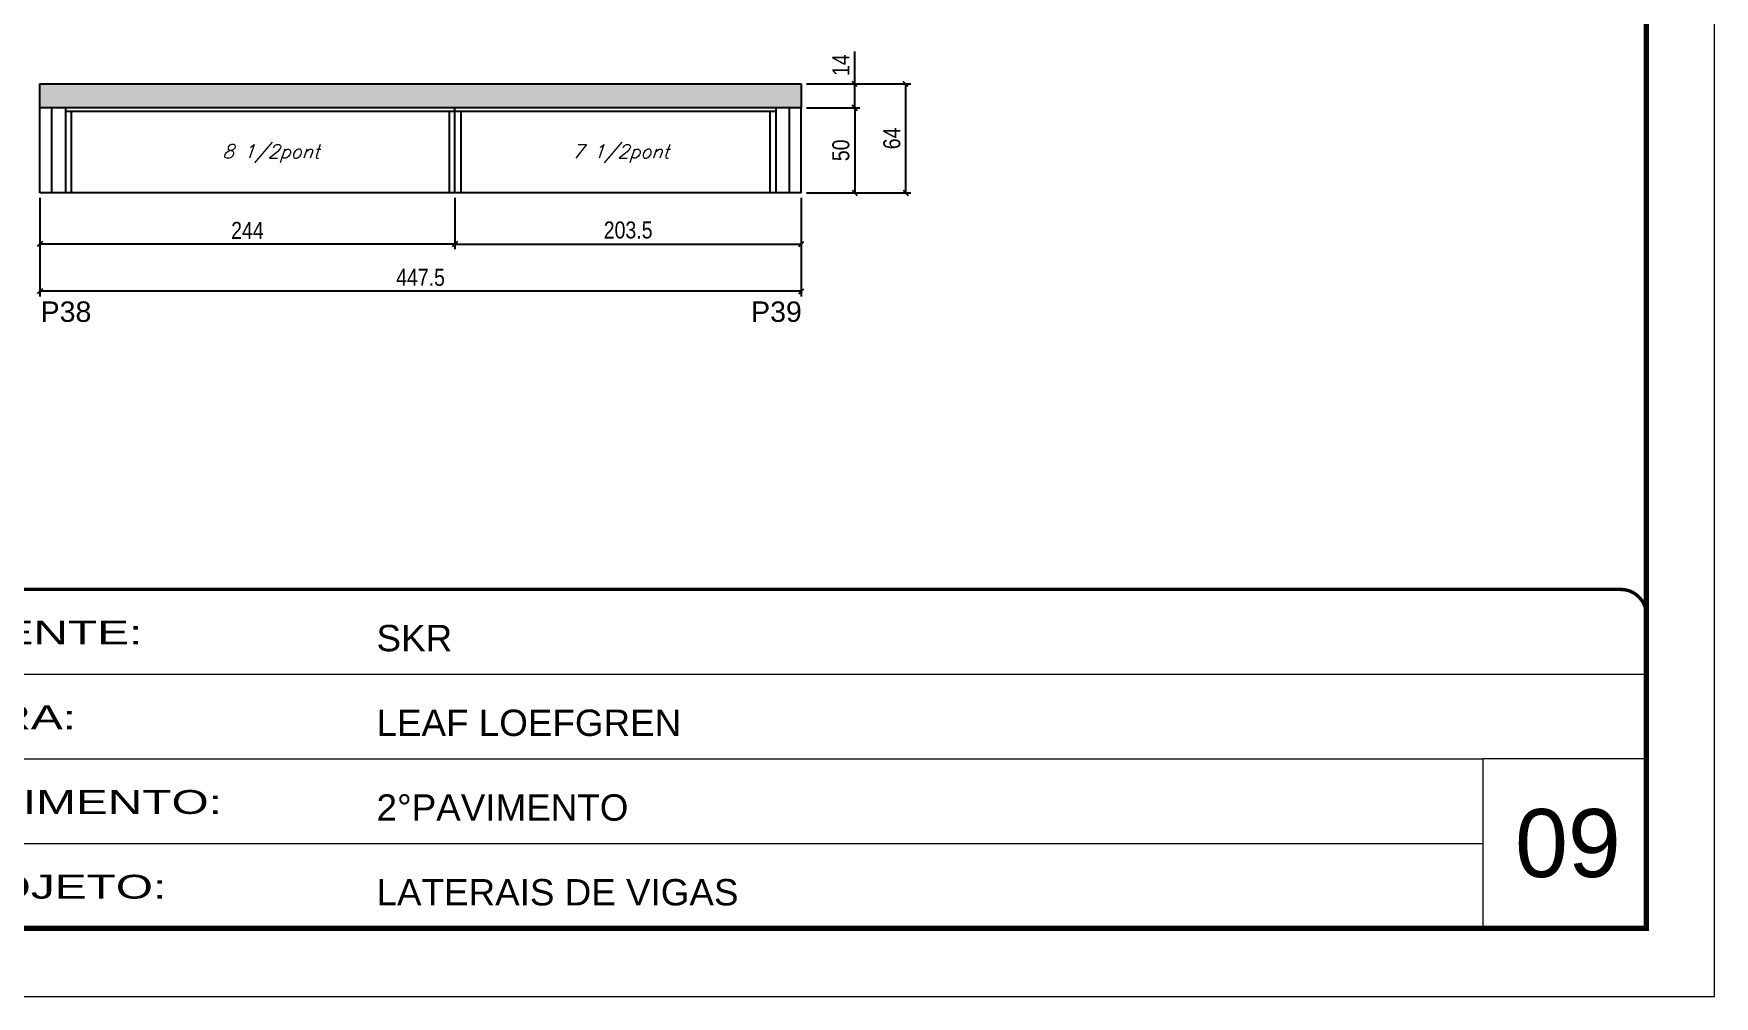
# Model space of a CAD drawing. Extents: x 3309 to 9563, y -2522 to 14608.
# Drawn here: x 3807 to 4794, y 11261 to 11827 of the extents above; entities that cross this region are included whole.
import ezdxf

# ---------------------------------------------------------------- set-up
doc = ezdxf.new("R2010")
doc.units = 0
doc.linetypes.add('CONTINUO', pattern=[0])
doc.linetypes.add('DASHED', pattern=[0.75, 0.5, -0.25])
for name, color, linetype in [('5', 5, 'Continuous'), ('COTA', 241, 'Continuous'), ('Painéis', 200, 'Continuous'), ('SARR_2.2x7', 40, 'Continuous'), ('SARR_3.5x7', 81, 'Continuous'), ('texto', 7, 'Continuous')]:
    doc.layers.add(name, color=color, linetype=linetype)
for name, color, linetype, lineweight in [('CARIMBO', 255, 'Continuous', 9), ('Folhas', 255, 'Continuous', 9), ('SARRAFO DE PRESSAO', 251, 'DASHED', 9)]:
    doc.layers.add(name, color=color, linetype=linetype, lineweight=lineweight)
doc.styles.add('ARIAL', font='arial.ttf')
doc.styles.add('COTA TECNICA', font='techl___.ttf', dxfattribs={"height": 10})
doc.styles.add('Romans', font='romans.shx')
doc.styles.get("Standard").update_dxf_attribs({"font": 'arial.ttf'})
doc.styles.add('Tecnologia', font='')
doc.styles.get('Tecnologia').set_extended_font_data('Forgotten Futurist')
doc.dimstyles.new('PAINEL', dxfattribs={"dimtxt": 10, "dimasz": 3, "dimexe": 3, "dimexo": 3, "dimgap": 3, "dimtad": 1, "dimdec": 1, "dimzin": 12, "dimdsep": 46, "dimtxsty": 'COTA TECNICA', "dimblk1": 'OBLIQUE', "dimblk2": 'OBLIQUE', "dimsah": 1, "dimcen": 0.9, "dimclrd": 4, "dimclre": 4, "dimclrt": 240, "dimadec": 1, "dimazin": 3, "dimtfac": 1, "dimtdec": 1, "dimtmove": 0, "dimatfit": 3, "dimfxl": 1, "dimtolj": 1, "dimtzin": 12, "dimarcsym": 0})

# ---------------------------------------------------------------- blocks, each defined once
blk = doc.blocks.new('9999999999')
at = {"color": 30, "linetype": 'CONTINUO'}
for p, q in [((98564.56, 34379.64), (99583.98, 34379.64)), ((98564.56, 34329.83), (99487.98, 34329.83)), ((99583.98, 34329.83), (99487.98, 34329.83)), ((99487.98, 34329.83), (99487.98, 34230.21)), ((98564.56, 34280.02), (99487.98, 34280.02))]:
    blk.add_line(p, q, dxfattribs=at)
at = {"color": 30, "linetype": 'CONTINUO', "const_width": 2}
blk.add_lwpolyline([(99583.98, 34230.21), (99583.98, 34414.45, 0.414214), (99568.98, 34429.45), (98228.98, 34429.45, 0.414214), (98213.98, 34414.45), (98213.98, 34245.21, 0.414214), (98228.98, 34230.21), (99583.98, 34230.21)], format="xyb", dxfattribs=at)
at = {"layer": 'Folhas'}
blk.add_lwpolyline([(98138.98, 34190.21), (99623.98, 34190.21), (99623.98, 35240.21), (98138.98, 35240.21)], close=True, dxfattribs=at)
at = {"layer": 'Folhas', "color": 30, "const_width": 3}
blk.add_lwpolyline([(98213.98, 34230.21), (99583.98, 34230.21), (99583.98, 35200.21), (98213.98, 35200.21)], close=True, dxfattribs=at)
at = {"color": 7, "linetype": 'Continuous', "ltscale": 5, "style": 'ARIAL'}
for s, height, p in [('SKR', 15.483, (98837.68, 34393.13)), ('LEAF LOEFGREN', 15.4829, (98837.68, 34343.32)), ('2°PAVIMENTO', 15.4829, (98837.68, 34293.51)), ('LATERAIS DE VIGAS', 15.4829, (98837.68, 34243.7))]:
    blk.add_text(s, height=height, dxfattribs=at).set_placement(p)
at = {"layer": 'Folhas', "color": 7, "style": 'Tecnologia', "width": 1.5}
for s, p in [('CLIENTE:', (98573.65, 34397.17)), ('OBRA:', (98573.65, 34347.31)), ('PAVIMENTO:', (98573.65, 34297.5)), ('PROJETO:', (98573.65, 34247.69))]:
    blk.add_text(s, height=14, dxfattribs=at).set_placement(p)
blk = doc.blocks.new('_Oblique')
at = {"color": 0, "linetype": 'ByBlock', "lineweight": -2}
blk.add_line((-0.5, -0.5), (0.5, 0.5), dxfattribs=at)
blk = doc.blocks.new('*D157')
at = {"layer": 'COTA', "color": 4, "linetype": 'ByBlock', "lineweight": -2, "transparency": 16777216}
for p, q in [((3810.19, 11730.11), (3810.19, 11699.98)), ((4054.19, 11730.11), (4054.19, 11699.98)), ((4054.19, 11702.98), (3810.19, 11702.98))]:
    blk.add_line(p, q, dxfattribs=at)
at = {"layer": 'Defpoints', "color": 0, "linetype": 'ByBlock', "transparency": 16777216}
for p in [(3810.19, 11733.11), (4054.19, 11733.11), (3810.19, 11702.98)]:
    blk.add_point(p, dxfattribs=at)
at = {"layer": 'COTA', "color": 4, "linetype": 'ByBlock', "lineweight": -2, "transparency": 16777216, "xscale": 3, "yscale": 3, "zscale": 3, "rotation": 180}
blk.add_blockref('_Oblique', (3810.19, 11702.98), dxfattribs=at)
at = {"layer": 'COTA', "color": 4, "linetype": 'ByBlock', "lineweight": -2, "transparency": 16777216, "xscale": 3, "yscale": 3, "zscale": 3}
blk.add_blockref('_Oblique', (4054.19, 11702.98), dxfattribs=at)
at = {"layer": 'COTA', "color": 240, "linetype": 'ByBlock', "transparency": 16777216, "insert": (3932.19, 11711.05), "char_height": 10, "attachment_point": 5, "style": 'COTA TECNICA'}
blk.add_mtext('\\A1;244', dxfattribs=at)
blk = doc.blocks.new('*D159')
at = {"layer": 'COTA', "color": 4, "linetype": 'ByBlock', "lineweight": -2, "transparency": 16777216}
for p, q in [((3810.19, 11730.11), (3810.19, 11672.27)), ((4257.69, 11730.11), (4257.69, 11672.27)), ((4257.69, 11675.27), (3810.19, 11675.27))]:
    blk.add_line(p, q, dxfattribs=at)
at = {"layer": 'Defpoints', "color": 0, "linetype": 'ByBlock', "transparency": 16777216}
for p in [(3810.19, 11733.11), (4257.69, 11733.11), (3810.19, 11675.27)]:
    blk.add_point(p, dxfattribs=at)
at = {"layer": 'COTA', "color": 4, "linetype": 'ByBlock', "lineweight": -2, "transparency": 16777216, "xscale": 3, "yscale": 3, "zscale": 3, "rotation": 180}
blk.add_blockref('_Oblique', (3810.19, 11675.27), dxfattribs=at)
at = {"layer": 'COTA', "color": 4, "linetype": 'ByBlock', "lineweight": -2, "transparency": 16777216, "xscale": 3, "yscale": 3, "zscale": 3}
blk.add_blockref('_Oblique', (4257.69, 11675.27), dxfattribs=at)
at = {"layer": 'COTA', "color": 240, "linetype": 'ByBlock', "transparency": 16777216, "insert": (4033.94, 11683.38), "char_height": 10, "attachment_point": 5, "style": 'COTA TECNICA'}
blk.add_mtext('\\A1;447.5', dxfattribs=at)
blk = doc.blocks.new('*D158')
at = {"layer": 'COTA', "color": 4, "lineweight": -2, "transparency": 16777216}
for p, q in [((4054.19, 11730.11), (4054.19, 11699.98)), ((4257.69, 11730.11), (4257.69, 11699.98)), ((4054.19, 11702.98), (4257.69, 11702.98))]:
    blk.add_line(p, q, dxfattribs=at)
at = {"layer": 'Defpoints', "color": 0, "transparency": 16777216}
for p in [(4054.19, 11733.11, 0), (4257.69, 11733.11, 0), (4257.69, 11702.98)]:
    blk.add_point(p, dxfattribs=at)
at = {"layer": 'COTA', "color": 4, "lineweight": -2, "transparency": 16777216, "xscale": 3, "yscale": 3, "zscale": 3, "rotation": 180}
blk.add_blockref('_Oblique', (4054.19, 11702.98), dxfattribs=at)
at = {"layer": 'COTA', "color": 4, "lineweight": -2, "transparency": 16777216, "xscale": 3, "yscale": 3, "zscale": 3}
blk.add_blockref('_Oblique', (4257.69, 11702.98), dxfattribs=at)
at = {"layer": 'COTA', "color": 240, "transparency": 16777216, "insert": (4155.94, 11711.2), "char_height": 10, "attachment_point": 5, "style": 'COTA TECNICA'}
blk.add_mtext('\\A1;203.5', dxfattribs=at)
blk = doc.blocks.new('*D162')
at = {"layer": 'COTA', "color": 4, "lineweight": -2, "transparency": 16777216}
for p, q in [((4260.69, 11783.11), (4292.12, 11783.11)), ((4289.12, 11783.11), (4289.12, 11733.11)), ((4260.69, 11733.11), (4292.12, 11733.11))]:
    blk.add_line(p, q, dxfattribs=at)
at = {"layer": 'Defpoints', "color": 0, "transparency": 16777216}
for p in [(4257.69, 11783.11, 0), (4257.69, 11733.11, 0), (4289.12, 11733.11)]:
    blk.add_point(p, dxfattribs=at)
at = {"layer": 'COTA', "color": 4, "lineweight": -2, "transparency": 16777216, "xscale": 3, "yscale": 3, "zscale": 3}
for p, rotation in [((4289.12, 11783.11), 90), ((4289.12, 11733.11), 270)]:
    blk.add_blockref('_Oblique', p, dxfattribs=dict(at, rotation=rotation))
at = {"layer": 'COTA', "color": 240, "transparency": 16777216, "insert": (4281.01, 11758.11), "char_height": 10, "attachment_point": 5, "rotation": 90, "style": 'COTA TECNICA'}
blk.add_mtext('\\A1;50', dxfattribs=at)
blk = doc.blocks.new('*D163')
at = {"layer": 'COTA', "color": 4, "lineweight": -2, "transparency": 16777216}
for p, q in [((4289.12, 11797.11), (4289.12, 11816.23)), ((4260.69, 11797.11), (4292.12, 11797.11)), ((4289.12, 11783.11), (4289.12, 11797.11)), ((4260.69, 11783.11), (4292.12, 11783.11))]:
    blk.add_line(p, q, dxfattribs=at)
at = {"layer": 'Defpoints', "color": 0, "transparency": 16777216}
for p in [(4257.69, 11797.11, 0), (4289.12, 11797.11), (4257.69, 11783.11, 0)]:
    blk.add_point(p, dxfattribs=at)
at = {"layer": 'COTA', "color": 4, "lineweight": -2, "transparency": 16777216, "xscale": 3, "yscale": 3, "zscale": 3}
for p, rotation in [((4289.12, 11797.11), 90), ((4289.12, 11783.11), 270)]:
    blk.add_blockref('_Oblique', p, dxfattribs=dict(at, rotation=rotation))
at = {"layer": 'COTA', "color": 240, "transparency": 16777216, "insert": (4281.05, 11808.17), "char_height": 10, "attachment_point": 5, "rotation": 90, "style": 'COTA TECNICA'}
blk.add_mtext('\\A1;14', dxfattribs=at)
blk = doc.blocks.new('*D164')
at = {"layer": 'COTA', "color": 4, "lineweight": -2, "transparency": 16777216}
for p, q in [((4260.69, 11797.11), (4322.08, 11797.11)), ((4319.08, 11733.11), (4319.08, 11797.11)), ((4260.69, 11733.11), (4322.08, 11733.11))]:
    blk.add_line(p, q, dxfattribs=at)
at = {"layer": 'Defpoints', "color": 0, "transparency": 16777216}
for p in [(4257.69, 11797.11, 0), (4319.08, 11797.11), (4257.69, 11733.11, 0)]:
    blk.add_point(p, dxfattribs=at)
at = {"layer": 'COTA', "color": 4, "lineweight": -2, "transparency": 16777216, "xscale": 3, "yscale": 3, "zscale": 3}
for p, rotation in [((4319.08, 11797.11), 90), ((4319.08, 11733.11), 270)]:
    blk.add_blockref('_Oblique', p, dxfattribs=dict(at, rotation=rotation))
at = {"layer": 'COTA', "color": 240, "transparency": 16777216, "insert": (4310.98, 11765.11), "char_height": 10, "attachment_point": 5, "rotation": 90, "style": 'COTA TECNICA'}
blk.add_mtext('\\A1;64', dxfattribs=at)

msp = doc.modelspace()

# ---------------------------------------------------------------- hatches: boundary and pattern name
at = {"layer": 'COTA'}
h = msp.add_hatch(dxfattribs=at)
h.set_pattern_fill('AR-CONC', color=256, scale=0.03)
h.set_pattern_definition([(50, (0, -73.5065), (5.46554, -0.4781726), [0.5715, -6.2865]), (355, (0, -73.5065), (-1.0573026, 5.7317054), [0.4572, -5.0292175]), (100.451445, (0.4555, -73.5464), (4.4082374, 5.2535326), [0.4857003, -5.3427073]), (46.1842, (0, -71.9825), (8.1323712, -1.26127), [0.85725, -9.42975]), (96.63556, (0.678, -72.088), (7.122124, 7.4227837), [0.7285507, -8.014068]), (351.18415, (0, -71.9825), (7.122124, 7.422784), [0.685799, -7.543792]), (21, (0.762, -72.3635), (4.5484317, -3.067956), [0.5715, -6.2865]), (326, (0.762, -72.3635), (1.8540609, 5.525639), [0.4572, -5.0292]), (71.451445, (1.141, -72.619), (6.4024926, 2.457683), [0.4857003, -5.3426981]), (37.5, (0, -73.5065), (0.0926581, 2.53665117), [0, -4.96824, 0, -5.1054, 0, -5.04825]), (7.5, (0, -73.5065), (2.0045899, 3.00541724), [0, -2.91084, 0, -4.85394, 0, -1.92405]), (327.5, (-1.6993, -73.5065), (4.06771786, -0.17186232), [0, -1.905, 0, -5.9436, 0, -7.8867]), (317.5, (-2.4613, -73.5065), (4.4438754, 0.7627947), [0, -2.4765, 0, -3.94716, 0, -5.6007])])
h.paths.add_polyline_path([(4257.69, 11783.11), (4257.69, 11797.11), (3810.19, 11797.11), (3810.19, 11783.11)])

# ---------------------------------------------------------------- linework, layer by layer
for p, q in [((3810.19, 11783.11, 0), (3810.19, 11797.11, 0)), ((3810.19, 11797.11, 0), (4257.69, 11797.11, 0)), ((4257.69, 11797.11, 0), (4257.69, 11783.11, 0))]:
    msp.add_line(p, q, dxfattribs=at)
at = {"layer": 'Painéis', "linetype": 'ByBlock'}
for p, q in [((4257.69, 11783.11, 0), (3810.19, 11783.11, 0)), ((3810.19, 11733.11, 0), (3810.19, 11783.11, 0)), ((4054.19, 11733.11, 0), (4054.19, 11783.11, 0)), ((4257.69, 11733.11, 0), (4257.69, 11783.11, 0)), ((4257.69, 11733.11, 0), (3810.19, 11733.11, 0))]:
    msp.add_line(p, q, dxfattribs=at)
at = {"layer": 'SARR_2.2x7', "linetype": 'Continuous'}
for p, q in [((3817.19, 11733.11, 0), (3817.19, 11783.11, 0)), ((4054.19, 11780.91, 0), (3825.19, 11780.91, 0)), ((4242.69, 11780.91, 0), (4054.19, 11780.91, 0)), ((4250.69, 11733.11, 0), (4250.69, 11783.11, 0))]:
    msp.add_line(p, q, dxfattribs=at)
at = {"layer": 'SARR_3.5x7'}
for p, q in [((3825.19, 11783.11, 0), (3825.19, 11733.11, 0)), ((3828.69, 11780.91, 0), (3828.69, 11733.11, 0)), ((4050.69, 11780.91, 0), (4050.69, 11733.11, 0)), ((4057.69, 11780.91, 0), (4057.69, 11733.11, 0)), ((4239.19, 11780.91, 0), (4239.19, 11733.11, 0)), ((4242.69, 11783.11, 0), (4242.69, 11733.11, 0))]:
    msp.add_line(p, q, dxfattribs=at)

# ---------------------------------------------------------------- block references
at = {"layer": 'SARRAFO DE PRESSAO', "color": 6, "linetype": 'ByBlock'}
msp.add_blockref('9999999999', (-94829.61, -22929.5), dxfattribs=at)

# ---------------------------------------------------------------- texts
at = {"layer": '5', "linetype": 'Continuous'}
for s, p in [('P38', (3810.64, 11657.26, 0)), ('P39', (4228.21, 11657.26, 0))]:
    msp.add_text(s, height=12, rotation=0.00004, dxfattribs=at).set_placement(p)
at = {"layer": 'CARIMBO', "style": 'ARIAL'}
msp.add_text('09', height=40, dxfattribs=at).set_placement((4677.23, 11330.85))
at = {"layer": 'texto', "color": 2, "char_height": 8, "attachment_point": 5, "style": 'Romans'}
for s, insert in [('{\\Q19;\\C256;8 1/2pont}', (3945.94, 11756.11, 0)), ('{\\Q19;\\C256;7 1/2pont}', (4151.44, 11756.11, 0))]:
    msp.add_mtext(s, dxfattribs=dict(at, insert=insert))

# ---------------------------------------------------------------- dimensions: what is measured, and where the dimension line sits
at = {"layer": 'COTA'}
for base, p1, p2, picture, middle in [((4289.12, 11797.11), (4257.69, 11783.11, 0), (4257.69, 11797.11, 0), '*D163', (4281.05, 11808.17)), ((4319.08, 11797.11), (4257.69, 11733.11, 0), (4257.69, 11797.11, 0), '*D164', (4310.98, 11765.11)), ((4289.12, 11733.11), (4257.69, 11783.11, 0), (4257.69, 11733.11, 0), '*D162', (4281.01, 11758.11))]:
    dim = msp.add_linear_dim(base=base, p1=p1, p2=p2, angle=90, dimstyle='PAINEL', dxfattribs=at)
    dim.commit()
    dim.dimension.update_dxf_attribs({"geometry": picture, "text_midpoint": middle})
at = {"layer": 'COTA', "linetype": 'ByBlock'}
dim = msp.add_linear_dim(base=(3810.19, 11702.98, 0), p1=(4054.19, 11733.11, 0), p2=(3810.19, 11733.11, 0), angle=180, dimstyle='PAINEL', override={"dimtmove": 1}, dxfattribs=at)
dim.commit()
dim.dimension.update_dxf_attribs({"geometry": '*D157', "text_midpoint": (3932.19, 11711.05, 0)})
dim = msp.add_linear_dim(base=(3810.19, 11675.27, 0), p1=(4257.69, 11733.11, 0), p2=(3810.19, 11733.11, 0), angle=180, dimstyle='PAINEL', dxfattribs=at)
dim.commit()
dim.dimension.update_dxf_attribs({"geometry": '*D159', "text_midpoint": (4033.94, 11683.38, 0)})
at = {"layer": 'COTA'}
dim = msp.add_linear_dim(base=(4257.69, 11702.98), p1=(4054.19, 11733.11, 0), p2=(4257.69, 11733.11, 0), dimstyle='PAINEL', dxfattribs=at)
dim.commit()
dim.dimension.update_dxf_attribs({"geometry": '*D158', "text_midpoint": (4155.94, 11711.2)})

doc.saveas('drawing.dxf')
